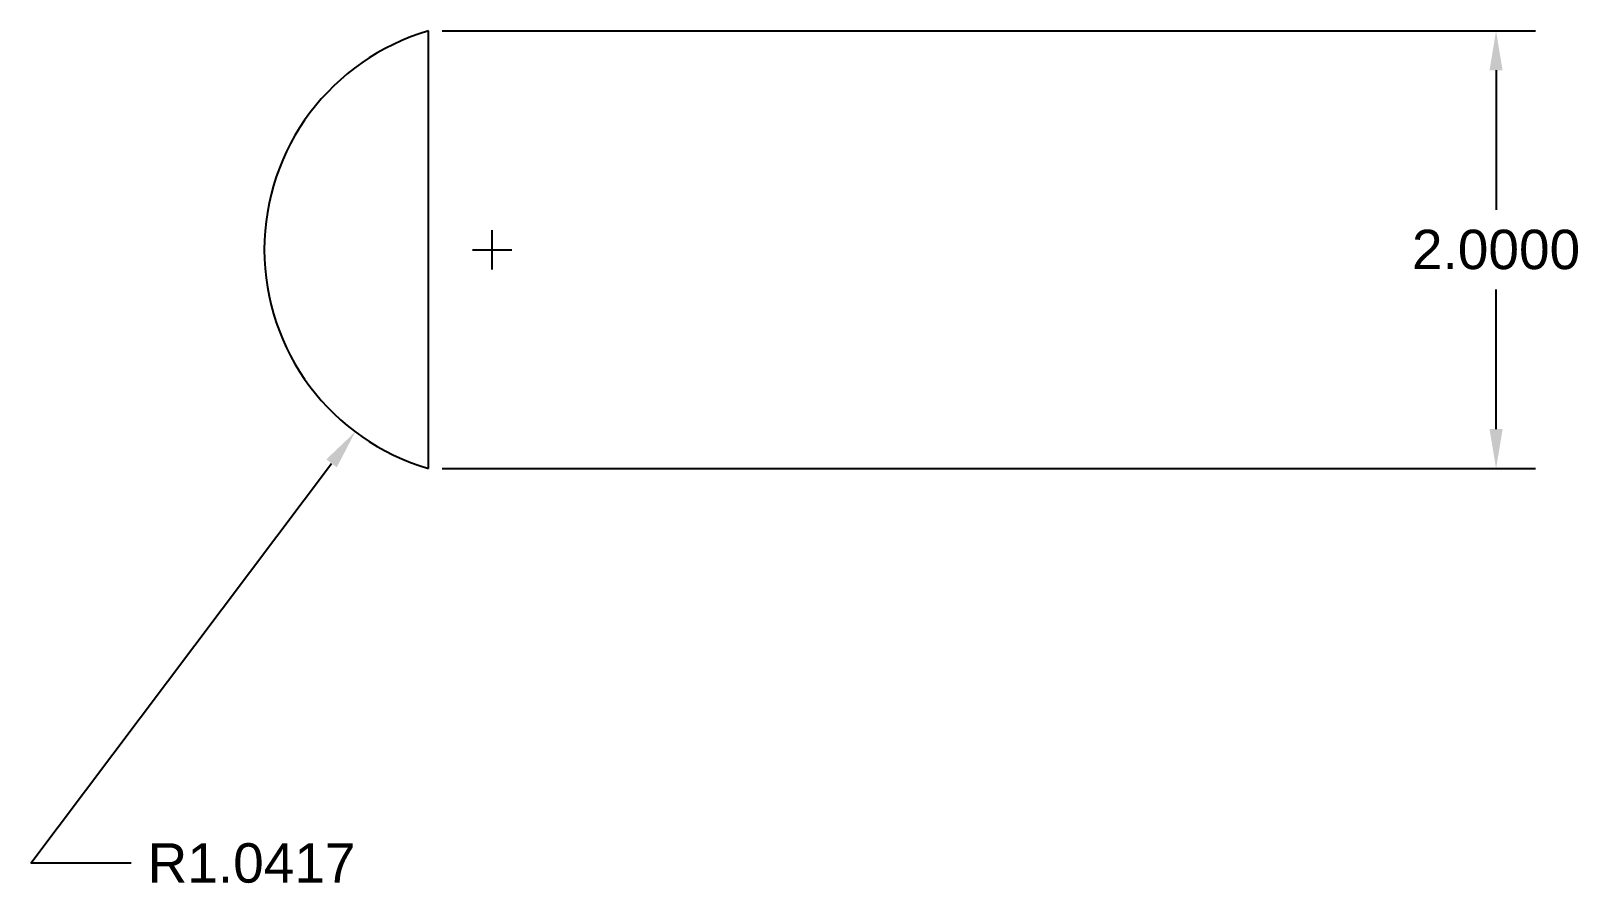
# Model space of a CAD drawing. Header units: inches. Extents: x 2.55 to 9.62, y 8.23 to 12.16.
import ezdxf

# ---------------------------------------------------------------- set-up
doc = ezdxf.new("R2010")
doc.units = ezdxf.units.IN
doc.header["$MEASUREMENT"] = 0
doc.layers.add('Baza', color=1, linetype='Continuous')
doc.layers.add('Cotari', color=3, linetype='Continuous')
doc.styles.get("Standard").update_dxf_attribs({"font": 'arial.ttf'})
doc.dimstyles.get("Standard").update_dxf_attribs({"dimtxt": 0.18, "dimasz": 0.18, "dimexe": 0.18, "dimexo": 0.0625, "dimgap": 0.09, "dimtad": 0, "dimtih": 1, "dimtoh": 1, "dimdec": 4, "dimzin": 0, "dimdsep": 46, "dimtxsty": 'Standard', "dimcen": 0.09, "dimadec": 0, "dimazin": 0, "dimtfac": 1, "dimtdec": 4, "dimtofl": 0, "dimtmove": 0, "dimatfit": 3, "dimfxl": 1, "dimtolj": 1, "dimtzin": 0, "dimarcsym": 0})

# ---------------------------------------------------------------- blocks, each defined once
blk = doc.blocks.new('*D4')
at = {"layer": 'Cotari', "color": 0, "lineweight": -2, "transparency": 16777216}
for p, q in [((4.4271, 12.1557), (9.4259, 12.1557)), ((9.2459, 11.9757), (9.2459, 11.3376)), ((9.2459, 10.3357), (9.2459, 10.9738)), ((4.4271, 10.1557), (9.4259, 10.1557))]:
    blk.add_line(p, q, dxfattribs=at)
at = {"layer": 'Cotari', "color": 0, "transparency": 16777216}
for points in [[(9.2159, 11.9757), (9.2759, 11.9757), (9.2459, 12.1557)], [(9.2159, 10.3357), (9.2759, 10.3357), (9.2459, 10.1557)]]:
    blk.add_solid(points, dxfattribs=at)
at = {"layer": 'Defpoints', "color": 0, "transparency": 16777216}
for p in [(4.3646, 12.1557), (9.2459, 12.1557), (4.3646, 10.1557)]:
    blk.add_point(p, dxfattribs=at)
at = {"layer": 'Cotari', "color": 0, "transparency": 16777216, "insert": (9.2459, 11.1557), "char_height": 0.18, "attachment_point": 5}
blk.add_mtext('\\A1;2.0000', dxfattribs=at)
blk = doc.blocks.new('*D5')
at = {"layer": 'Cotari', "color": 0, "lineweight": -2, "transparency": 16777216}
for p, q in [((4.6563, 11.0657), (4.6563, 11.2457)), ((4.5663, 11.1557), (4.7463, 11.1557)), ((2.5478, 8.3514), (3.9221, 10.1792)), ((3.0065, 8.3514), (2.5478, 8.3514))]:
    blk.add_line(p, q, dxfattribs=at)
at = {"layer": 'Cotari', "color": 0, "transparency": 16777216}
blk.add_solid([(3.8981, 10.1973), (3.9461, 10.1612), (4.0303, 10.3231)], dxfattribs=at)
at = {"layer": 'Defpoints', "color": 0, "transparency": 16777216}
for p in [(4.6563, 11.1557), (4.0303, 10.3231)]:
    blk.add_point(p, dxfattribs=at)
at = {"layer": 'Cotari', "color": 0, "transparency": 16777216, "insert": (3.5563, 8.3514), "char_height": 0.18, "attachment_point": 5}
blk.add_mtext('\\A1;R1.0417', dxfattribs=at)

msp = doc.modelspace()

# ---------------------------------------------------------------- linework, layer by layer
at = {"layer": 'Baza'}
msp.add_line((4.36465, 10.15569), (4.36465, 12.15569), dxfattribs=at)
msp.add_arc((4.65631, 11.15569), 1.04167, 106.260205, 253.739795, dxfattribs=at)

# ---------------------------------------------------------------- dimensions: what is measured, and where the dimension line sits
at = {"layer": 'Cotari'}
dim = msp.add_linear_dim(base=(9.24591, 12.15569), p1=(4.36465, 10.15569), p2=(4.36465, 12.15569), angle=90, dimstyle='Standard', dxfattribs=at)
dim.commit()
dim.dimension.update_dxf_attribs({"geometry": '*D4', "text_midpoint": (9.24591, 11.15569)})
dim = msp.add_radius_dim(center=(4.65631, 11.15569), mpoint=(4.0303, 10.32311), dimstyle='Standard', dxfattribs=at)
dim.commit()
dim.dimension.update_dxf_attribs({"geometry": '*D5', "text_midpoint": (3.55626, 8.35141), "dimtype": 164})

doc.saveas('drawing.dxf')
